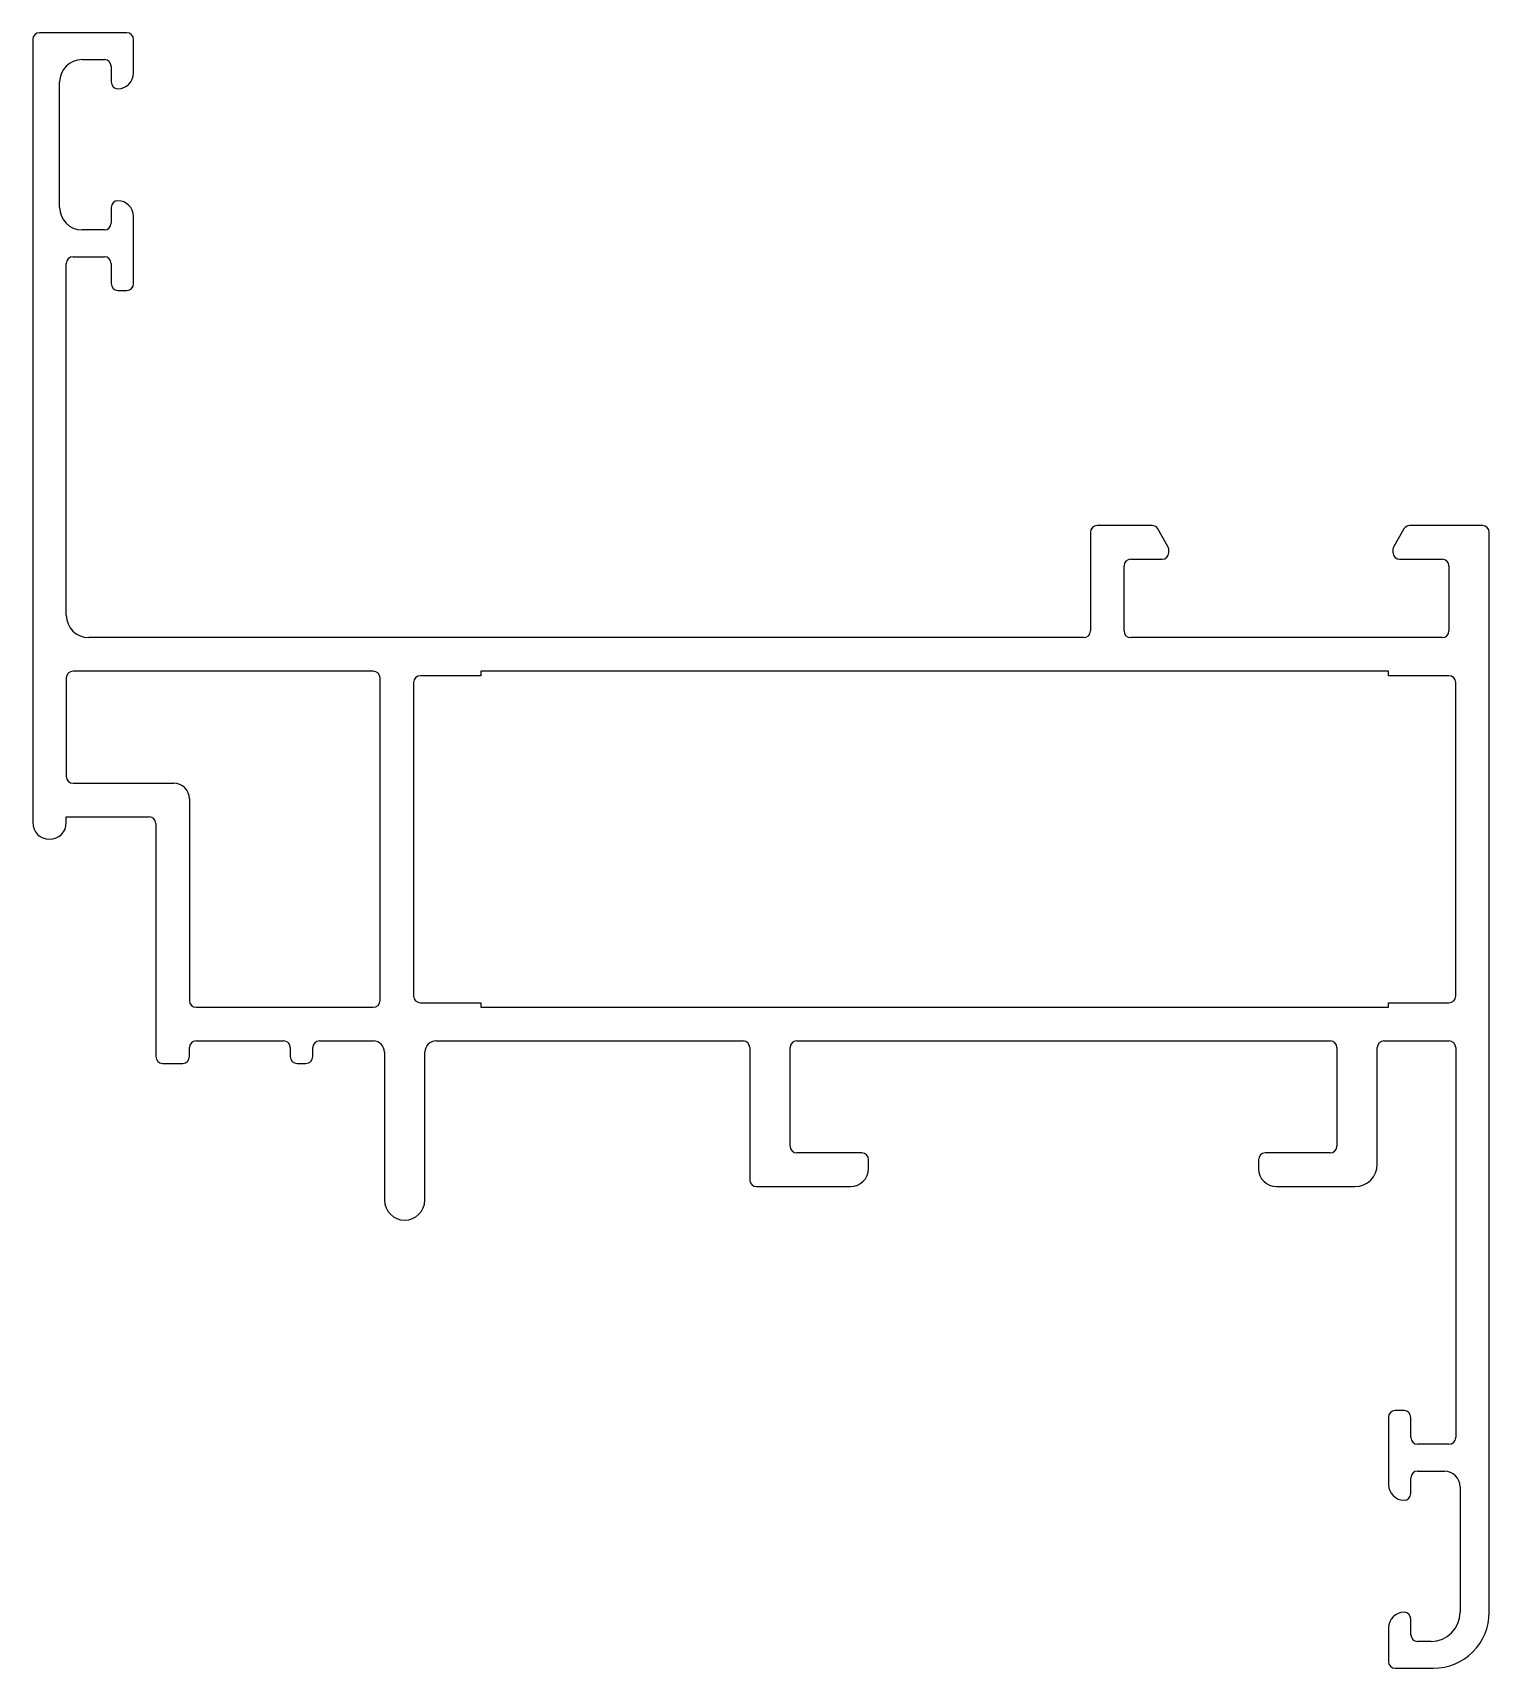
# Model space of a CAD drawing. Extents: x -24755.4 to -24690.4, y 9456.2 to 9529.2.
import ezdxf

# ---------------------------------------------------------------- set-up
doc = ezdxf.new("R2010")
doc.units = 0
doc.header["$LTSCALE"] = 7.5
doc.header["$MEASUREMENT"] = 0
doc.layers.get('0').update_dxf_attribs({"linetype": 'CONTINUOUS'})

msp = doc.modelspace()

# ---------------------------------------------------------------- linework, layer by layer
for p, q in [((-24755.419, 9528.892), (-24755.419, 9493.942)), ((-24751.219, 9529.192), (-24755.119, 9529.192)), ((-24750.919, 9527.392), (-24750.919, 9528.892)), ((-24753.219, 9527.992), (-24752.219, 9527.992)), ((-24751.919, 9527.692), (-24751.919, 9526.992)), ((-24754.219, 9521.392), (-24754.219, 9526.992)), ((-24751.919, 9521.392), (-24751.919, 9520.692)), ((-24750.919, 9517.992), (-24750.919, 9520.992)), ((-24752.219, 9520.392), (-24753.219, 9520.392)), ((-24753.919, 9503.192), (-24753.919, 9518.892)), ((-24753.619, 9519.192), (-24752.219, 9519.192)), ((-24751.919, 9518.892), (-24751.919, 9517.992)), ((-24751.619, 9517.692), (-24751.219, 9517.692)), ((-24708.219, 9506.892), (-24708.219, 9502.492)), ((-24705.469, 9507.192), (-24707.919, 9507.192)), ((-24704.759, 9506.261), (-24705.21, 9507.042)), ((-24694.228, 9507.042), (-24694.679, 9506.261)), ((-24690.719, 9507.192), (-24693.968, 9507.192)), ((-24690.419, 9458.692), (-24690.419, 9506.892)), ((-24704.719, 9505.992), (-24704.719, 9506.111)), ((-24694.719, 9506.111), (-24694.719, 9505.992)), ((-24706.719, 9502.492), (-24706.719, 9505.392)), ((-24706.419, 9505.692), (-24705.019, 9505.692)), ((-24694.419, 9505.692), (-24692.519, 9505.692)), ((-24692.219, 9505.392), (-24692.219, 9502.492)), ((-24708.519, 9502.192), (-24752.919, 9502.192)), ((-24692.519, 9502.192), (-24706.419, 9502.192)), ((-24753.919, 9500.392), (-24753.919, 9495.992)), ((-24740.219, 9500.692), (-24753.619, 9500.692)), ((-24739.919, 9485.992), (-24739.919, 9500.392)), ((-24735.419, 9500.492), (-24738.119, 9500.492)), ((-24694.919, 9500.692), (-24735.419, 9500.692)), ((-24735.419, 9500.692), (-24735.419, 9500.492)), ((-24694.919, 9500.492), (-24694.919, 9500.692)), ((-24692.219, 9500.492), (-24694.919, 9500.492)), ((-24738.419, 9500.192), (-24738.419, 9486.192)), ((-24691.919, 9486.192), (-24691.919, 9500.192)), ((-24753.619, 9495.692), (-24749.124, 9495.692)), ((-24748.424, 9494.992), (-24748.424, 9485.992)), ((-24753.919, 9493.942), (-24753.919, 9494.192)), ((-24753.919, 9494.192), (-24750.224, 9494.192)), ((-24749.924, 9493.892), (-24749.924, 9483.492)), ((-24748.124, 9485.692), (-24740.219, 9485.692)), ((-24738.119, 9485.892), (-24735.419, 9485.892)), ((-24735.419, 9485.892), (-24735.419, 9485.692)), ((-24735.419, 9485.692), (-24694.919, 9485.692)), ((-24694.919, 9485.692), (-24694.919, 9485.892)), ((-24694.919, 9485.892), (-24692.219, 9485.892)), ((-24748.124, 9484.192), (-24744.224, 9484.192)), ((-24742.624, 9484.192), (-24740.219, 9484.192)), ((-24737.419, 9484.192), (-24723.719, 9484.192)), ((-24721.319, 9484.192), (-24697.519, 9484.192)), ((-24695.119, 9484.192), (-24692.219, 9484.192)), ((-24748.424, 9483.492), (-24748.424, 9483.892)), ((-24743.924, 9483.892), (-24743.924, 9483.492)), ((-24742.924, 9483.492), (-24742.924, 9483.892)), ((-24739.719, 9483.692), (-24739.719, 9477.095)), ((-24737.919, 9477.095), (-24737.919, 9483.692)), ((-24723.419, 9483.892), (-24723.419, 9477.992)), ((-24721.619, 9479.492), (-24721.619, 9483.892)), ((-24697.219, 9483.892), (-24697.219, 9479.492)), ((-24695.419, 9478.692), (-24695.419, 9483.892)), ((-24691.919, 9483.892), (-24691.919, 9466.492)), ((-24749.624, 9483.192), (-24748.724, 9483.192)), ((-24743.624, 9483.192), (-24743.224, 9483.192)), ((-24718.419, 9479.192), (-24721.319, 9479.192)), ((-24697.519, 9479.192), (-24700.419, 9479.192)), ((-24718.119, 9478.492), (-24718.119, 9478.892)), ((-24700.719, 9478.892), (-24700.719, 9478.492)), ((-24723.119, 9477.692), (-24718.919, 9477.692)), ((-24699.919, 9477.692), (-24696.419, 9477.692)), ((-24694.919, 9467.392), (-24694.919, 9464.392)), ((-24694.219, 9467.692), (-24694.619, 9467.692)), ((-24693.919, 9466.492), (-24693.919, 9467.392)), ((-24692.219, 9466.192), (-24693.619, 9466.192)), ((-24693.919, 9463.992), (-24693.919, 9464.692)), ((-24693.619, 9464.992), (-24692.419, 9464.992)), ((-24691.719, 9464.292), (-24691.719, 9458.692)), ((-24694.919, 9457.992), (-24694.919, 9456.492)), ((-24693.919, 9457.692), (-24693.919, 9458.392)), ((-24693.019, 9457.392), (-24693.619, 9457.392)), ((-24694.619, 9456.192), (-24692.919, 9456.192))]:
    msp.add_line(p, q)
for centre, radius, start, end in [((-24755.119, 9528.892), 0.3, 90, 180), ((-24751.219, 9528.892), 0.3, 360, 90), ((-24753.219, 9526.992), 1, 90, 180), ((-24752.219, 9527.692), 0.3, 0, 90), ((-24751.619, 9527.392), 0.7, 270, 0), ((-24751.619, 9526.992), 0.3, 180, 270), ((-24753.219, 9521.392), 1, 180, 270), ((-24751.619, 9521.392), 0.3, 90, 180), ((-24751.619, 9520.992), 0.7, 360, 90), ((-24752.219, 9520.692), 0.3, 270, 0), ((-24753.619, 9518.892), 0.3, 90, 180), ((-24752.219, 9518.892), 0.3, 360, 90), ((-24751.619, 9517.992), 0.3, 180, 270), ((-24751.219, 9517.992), 0.3, 270, 0), ((-24707.919, 9506.892), 0.3, 90, 180), ((-24705.469, 9506.892), 0.3, 30, 90), ((-24693.968, 9506.892), 0.3, 90, 150), ((-24690.719, 9506.892), 0.3, 360, 90), ((-24705.019, 9506.111), 0.3, 0, 30), ((-24694.419, 9506.111), 0.3, 150, 180), ((-24706.419, 9505.392), 0.3, 90, 180), ((-24705.019, 9505.992), 0.3, 270, 0), ((-24694.419, 9505.992), 0.3, 180, 270), ((-24692.519, 9505.392), 0.3, 0, 90), ((-24752.919, 9503.192), 1, 180, 270), ((-24708.519, 9502.492), 0.3, 270, 0), ((-24706.419, 9502.492), 0.3, 180, 270), ((-24692.519, 9502.492), 0.3, 270, 360), ((-24753.619, 9500.392), 0.3, 90, 180), ((-24740.219, 9500.392), 0.3, 360, 90), ((-24738.119, 9500.192), 0.3, 90, 180), ((-24692.219, 9500.192), 0.3, 0, 90), ((-24753.619, 9495.992), 0.3, 180, 270), ((-24749.124, 9494.992), 0.7, 0, 90), ((-24754.669, 9493.942), 0.75, 180, 0), ((-24750.224, 9493.892), 0.3, 360, 90), ((-24748.124, 9485.992), 0.3, 180, 270), ((-24740.219, 9485.992), 0.3, 270, 0), ((-24738.119, 9486.192), 0.3, 180, 270), ((-24692.219, 9486.192), 0.3, 270, 0), ((-24748.124, 9483.892), 0.3, 90, 180), ((-24744.224, 9483.892), 0.3, 0, 90), ((-24742.624, 9483.892), 0.3, 90, 180), ((-24740.219, 9483.692), 0.5, 0, 90), ((-24737.419, 9483.692), 0.5, 90, 180), ((-24723.719, 9483.892), 0.3, 360, 90), ((-24721.319, 9483.892), 0.3, 90, 180), ((-24697.519, 9483.892), 0.3, 0, 90), ((-24695.119, 9483.892), 0.3, 90, 180), ((-24692.219, 9483.892), 0.3, 0, 90), ((-24749.624, 9483.492), 0.3, 180, 270), ((-24748.724, 9483.492), 0.3, 270, 0), ((-24743.624, 9483.492), 0.3, 180, 270), ((-24743.224, 9483.492), 0.3, 270, 0), ((-24721.319, 9479.492), 0.3, 180, 270), ((-24718.419, 9478.892), 0.3, 360, 90), ((-24700.419, 9478.892), 0.3, 90, 180), ((-24697.519, 9479.492), 0.3, 270, 0), ((-24718.919, 9478.492), 0.8, 270, 0), ((-24699.919, 9478.492), 0.8, 180, 270), ((-24696.419, 9478.692), 1, 270, 0), ((-24723.119, 9477.992), 0.3, 180, 270), ((-24738.819, 9477.095), 0.9, 180, 0), ((-24694.619, 9467.392), 0.3, 90, 180), ((-24694.219, 9467.392), 0.3, 0, 90), ((-24693.619, 9466.492), 0.3, 180, 270), ((-24692.219, 9466.492), 0.3, 270, 360), ((-24693.619, 9464.692), 0.3, 90, 180), ((-24692.419, 9464.292), 0.7, 0, 90), ((-24694.219, 9464.392), 0.7, 180, 270), ((-24694.219, 9463.992), 0.3, 270, 360), ((-24694.219, 9457.992), 0.7, 90, 180), ((-24694.219, 9458.392), 0.3, 0, 90), ((-24693.019, 9458.692), 1.3, 270, 0), ((-24692.919, 9458.692), 2.5, 270, 0), ((-24693.619, 9457.692), 0.3, 180, 270), ((-24694.619, 9456.492), 0.3, 180, 270)]:
    msp.add_arc(centre, radius, start, end)

doc.saveas('drawing.dxf')
